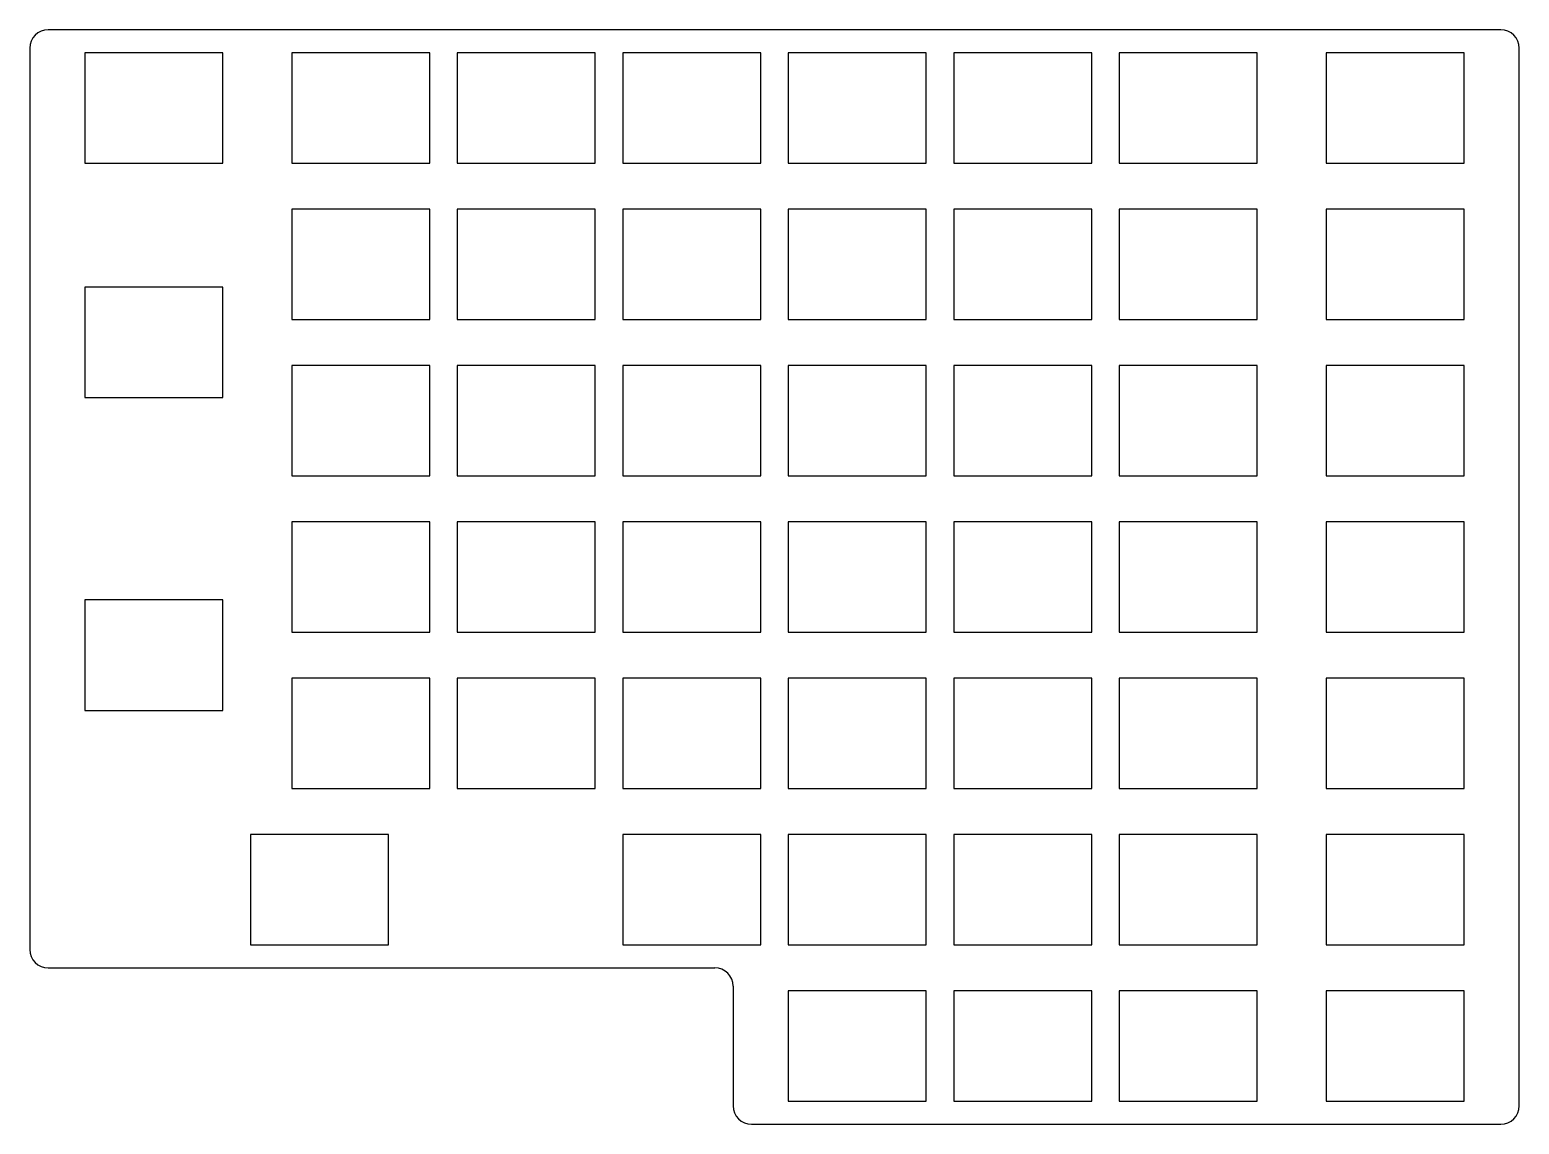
# Model space of a CAD drawing. Header units: millimetres. Extents: x 238 to 400, y -142 to -24.
import ezdxf

# ---------------------------------------------------------------- set-up
doc = ezdxf.new("R2010")
doc.units = ezdxf.units.MM

msp = doc.modelspace()

# ---------------------------------------------------------------- linework, layer by layer
for p, q in [((398.5, -23.5), (240.5, -23.5)), ((238.5, -25.5), (238.5, -123.5)), ((400.5, -140.5), (400.5, -25.5)), ((259.5, -26), (244.5, -26)), ((244.5, -26), (244.5, -38)), ((259.5, -38), (259.5, -26)), ((282, -26), (267, -26)), ((267, -26), (267, -38)), ((282, -38), (282, -26)), ((300, -26), (285, -26)), ((285, -26), (285, -38)), ((300, -38), (300, -26)), ((318, -26), (303, -26)), ((303, -26), (303, -38)), ((318, -38), (318, -26)), ((336, -26), (321, -26)), ((321, -26), (321, -38)), ((336, -38), (336, -26)), ((354, -26), (339, -26)), ((339, -26), (339, -38)), ((354, -38), (354, -26)), ((372, -26), (357, -26)), ((357, -26), (357, -38)), ((372, -38), (372, -26)), ((394.5, -26), (379.5, -26)), ((379.5, -26), (379.5, -38)), ((394.5, -38), (394.5, -26)), ((244.5, -38), (259.5, -38)), ((267, -38), (282, -38)), ((285, -38), (300, -38)), ((303, -38), (318, -38)), ((321, -38), (336, -38)), ((339, -38), (354, -38)), ((357, -38), (372, -38)), ((379.5, -38), (394.5, -38)), ((282, -43), (267, -43)), ((267, -43), (267, -55)), ((282, -55), (282, -43)), ((300, -43), (285, -43)), ((285, -43), (285, -55)), ((300, -55), (300, -43)), ((318, -43), (303, -43)), ((303, -43), (303, -55)), ((318, -55), (318, -43)), ((336, -43), (321, -43)), ((321, -43), (321, -55)), ((336, -55), (336, -43)), ((354, -43), (339, -43)), ((339, -43), (339, -55)), ((354, -55), (354, -43)), ((372, -43), (357, -43)), ((357, -43), (357, -55)), ((372, -55), (372, -43)), ((394.5, -43), (379.5, -43)), ((379.5, -43), (379.5, -55)), ((394.5, -55), (394.5, -43)), ((259.5, -51.5), (244.5, -51.5)), ((244.5, -51.5), (244.5, -63.5)), ((259.5, -63.5), (259.5, -51.5)), ((267, -55), (282, -55)), ((285, -55), (300, -55)), ((303, -55), (318, -55)), ((321, -55), (336, -55)), ((339, -55), (354, -55)), ((357, -55), (372, -55)), ((379.5, -55), (394.5, -55)), ((282, -60), (267, -60)), ((267, -60), (267, -72)), ((282, -72), (282, -60)), ((300, -60), (285, -60)), ((285, -60), (285, -72)), ((300, -72), (300, -60)), ((318, -60), (303, -60)), ((303, -60), (303, -72)), ((318, -72), (318, -60)), ((336, -60), (321, -60)), ((321, -60), (321, -72)), ((336, -72), (336, -60)), ((354, -60), (339, -60)), ((339, -60), (339, -72)), ((354, -72), (354, -60)), ((372, -60), (357, -60)), ((357, -60), (357, -72)), ((372, -72), (372, -60)), ((394.5, -60), (379.5, -60)), ((379.5, -60), (379.5, -72)), ((394.5, -72), (394.5, -60)), ((244.5, -63.5), (259.5, -63.5)), ((267, -72), (282, -72)), ((285, -72), (300, -72)), ((303, -72), (318, -72)), ((321, -72), (336, -72)), ((339, -72), (354, -72)), ((357, -72), (372, -72)), ((379.5, -72), (394.5, -72)), ((282, -77), (267, -77)), ((267, -77), (267, -89)), ((282, -89), (282, -77)), ((300, -77), (285, -77)), ((285, -77), (285, -89)), ((300, -89), (300, -77)), ((318, -77), (303, -77)), ((303, -77), (303, -89)), ((318, -89), (318, -77)), ((336, -77), (321, -77)), ((321, -77), (321, -89)), ((336, -89), (336, -77)), ((354, -77), (339, -77)), ((339, -77), (339, -89)), ((354, -89), (354, -77)), ((372, -77), (357, -77)), ((357, -77), (357, -89)), ((372, -89), (372, -77)), ((394.5, -77), (379.5, -77)), ((379.5, -77), (379.5, -89)), ((394.5, -89), (394.5, -77)), ((259.5, -85.5), (244.5, -85.5)), ((244.5, -85.5), (244.5, -97.5)), ((259.5, -97.5), (259.5, -85.5)), ((267, -89), (282, -89)), ((285, -89), (300, -89)), ((303, -89), (318, -89)), ((321, -89), (336, -89)), ((339, -89), (354, -89)), ((357, -89), (372, -89)), ((379.5, -89), (394.5, -89)), ((282, -94), (267, -94)), ((267, -94), (267, -106)), ((282, -106), (282, -94)), ((300, -94), (285, -94)), ((285, -94), (285, -106)), ((300, -106), (300, -94)), ((318, -94), (303, -94)), ((303, -94), (303, -106)), ((318, -106), (318, -94)), ((336, -94), (321, -94)), ((321, -94), (321, -106)), ((336, -106), (336, -94)), ((354, -94), (339, -94)), ((339, -94), (339, -106)), ((354, -106), (354, -94)), ((372, -94), (357, -94)), ((357, -94), (357, -106)), ((372, -106), (372, -94)), ((394.5, -94), (379.5, -94)), ((379.5, -94), (379.5, -106)), ((394.5, -106), (394.5, -94)), ((244.5, -97.5), (259.5, -97.5)), ((267, -106), (282, -106)), ((285, -106), (300, -106)), ((303, -106), (318, -106)), ((321, -106), (336, -106)), ((339, -106), (354, -106)), ((357, -106), (372, -106)), ((379.5, -106), (394.5, -106)), ((277.5, -111), (262.5, -111)), ((262.5, -111), (262.5, -123)), ((277.5, -123), (277.5, -111)), ((318, -111), (303, -111)), ((303, -111), (303, -123)), ((318, -123), (318, -111)), ((336, -111), (321, -111)), ((321, -111), (321, -123)), ((336, -123), (336, -111)), ((354, -111), (339, -111)), ((339, -111), (339, -123)), ((354, -123), (354, -111)), ((372, -111), (357, -111)), ((357, -111), (357, -123)), ((372, -123), (372, -111)), ((394.5, -111), (379.5, -111)), ((379.5, -111), (379.5, -123)), ((394.5, -123), (394.5, -111)), ((262.5, -123), (277.5, -123)), ((303, -123), (318, -123)), ((321, -123), (336, -123)), ((339, -123), (354, -123)), ((357, -123), (372, -123)), ((379.5, -123), (394.5, -123)), ((240.5, -125.5), (313, -125.5)), ((315, -127.5), (315, -140.5)), ((336, -128), (321, -128)), ((321, -128), (321, -140)), ((336, -140), (336, -128)), ((354, -128), (339, -128)), ((339, -128), (339, -140)), ((354, -140), (354, -128)), ((372, -128), (357, -128)), ((357, -128), (357, -140)), ((372, -140), (372, -128)), ((394.5, -128), (379.5, -128)), ((379.5, -128), (379.5, -140)), ((394.5, -140), (394.5, -128)), ((321, -140), (336, -140)), ((339, -140), (354, -140)), ((357, -140), (372, -140)), ((379.5, -140), (394.5, -140)), ((317, -142.5), (398.5, -142.5))]:
    msp.add_line(p, q)
for centre, start, end in [((240.5, -25.5), 90, 180), ((398.5, -25.5), 0, 90), ((240.5, -123.5), 180, 270), ((313, -127.5), 0, 90), ((317, -140.5), 180, 270), ((398.5, -140.5), 270, 0)]:
    msp.add_arc(centre, 2, start, end)

doc.saveas('drawing.dxf')
